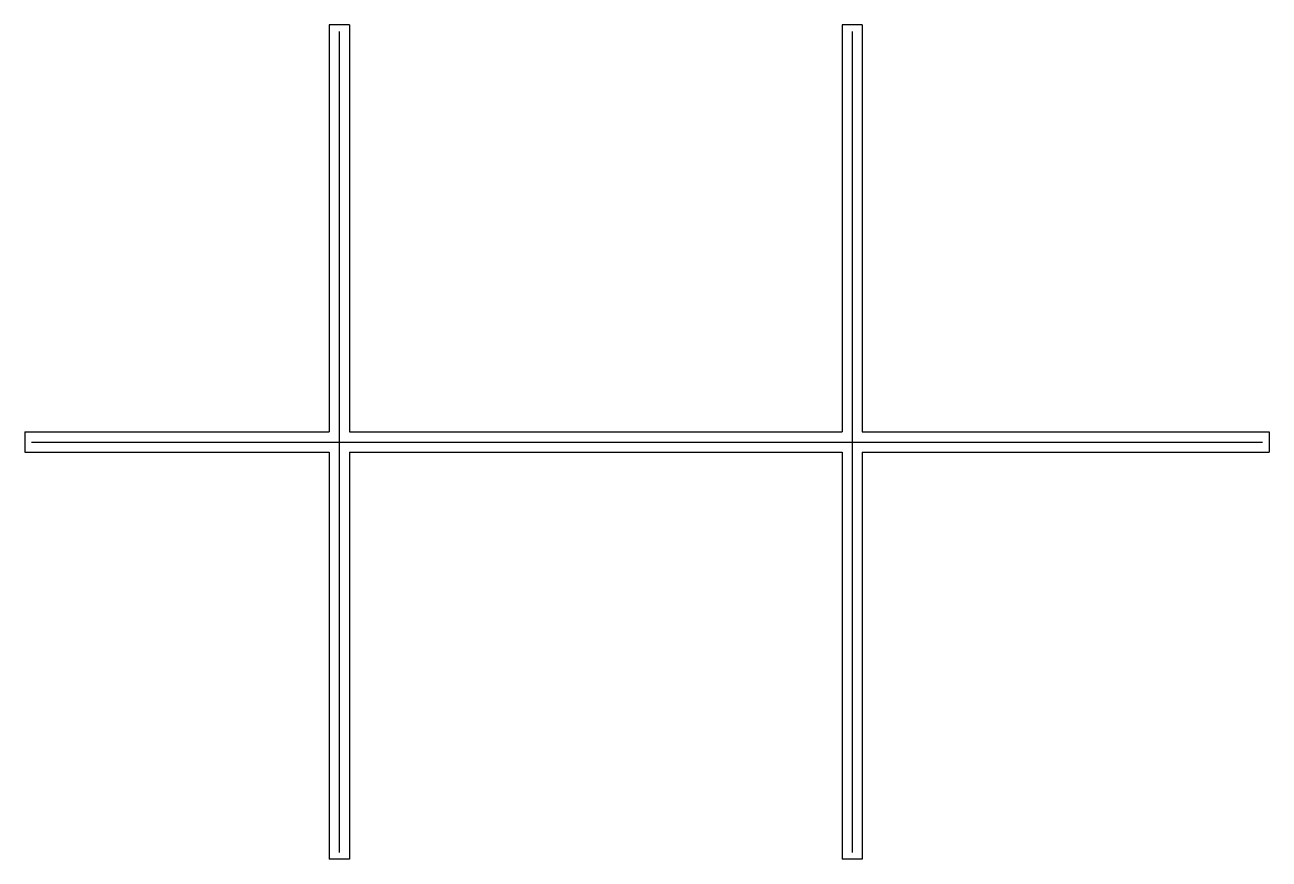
# Model space of a CAD drawing. Units: millimetres at full size, sheet at 1:100. Extents: x -15751 to 21384, y -22057 to 2833.
import ezdxf

# ---------------------------------------------------------------- set-up
doc = ezdxf.new("R2010")
doc.units = ezdxf.units.MM
doc.header["$LTSCALE"] = 100
doc.layers.add('0-0', color=7, linetype='Continuous')

msp = doc.modelspace()

# ---------------------------------------------------------------- linework, layer by layer
at = {"layer": '0-0'}
for p, q in [((-6667.3, 2832.7), (-6667.3, -9312.2)), ((-6067.3, 2832.7), (-6667.3, 2832.7)), ((-6367.3, 2632.7), (-6367.3, -21857.1)), ((-6067.3, 2832.7), (-6067.3, -9312.2)), ((8638.8, 2832.7), (8638.8, -9312.2)), ((9238.8, 2832.7), (8638.8, 2832.7)), ((8938.8, 2632.7), (8938.8, -21857.1)), ((9238.8, 2832.7), (9238.8, -9312.2)), ((-15751, -9312.2), (-6667.3, -9312.2)), ((-15751, -9312.2), (-15751, -9912.2)), ((-15551, -9612.2), (21183.7, -9612.2)), ((-6067.3, -9312.2), (8638.8, -9312.2)), ((9238.8, -9312.2), (21383.7, -9312.2)), ((21383.7, -9312.2), (21383.7, -9912.2)), ((-15751, -9912.2), (-6667.3, -9912.2)), ((-6667.3, -9912.2), (-6667.3, -22057.1)), ((-6067.3, -9912.2), (8638.8, -9912.2)), ((-6067.3, -9912.2), (-6067.3, -22057.1)), ((8638.8, -9912.2), (8638.8, -22057.1)), ((9238.8, -9912.2), (21383.7, -9912.2)), ((9238.8, -9912.2), (9238.8, -22057.1)), ((-6067.3, -22057.1), (-6667.3, -22057.1)), ((9238.8, -22057.1), (8638.8, -22057.1))]:
    msp.add_line(p, q, dxfattribs=at)

doc.saveas('drawing.dxf')
